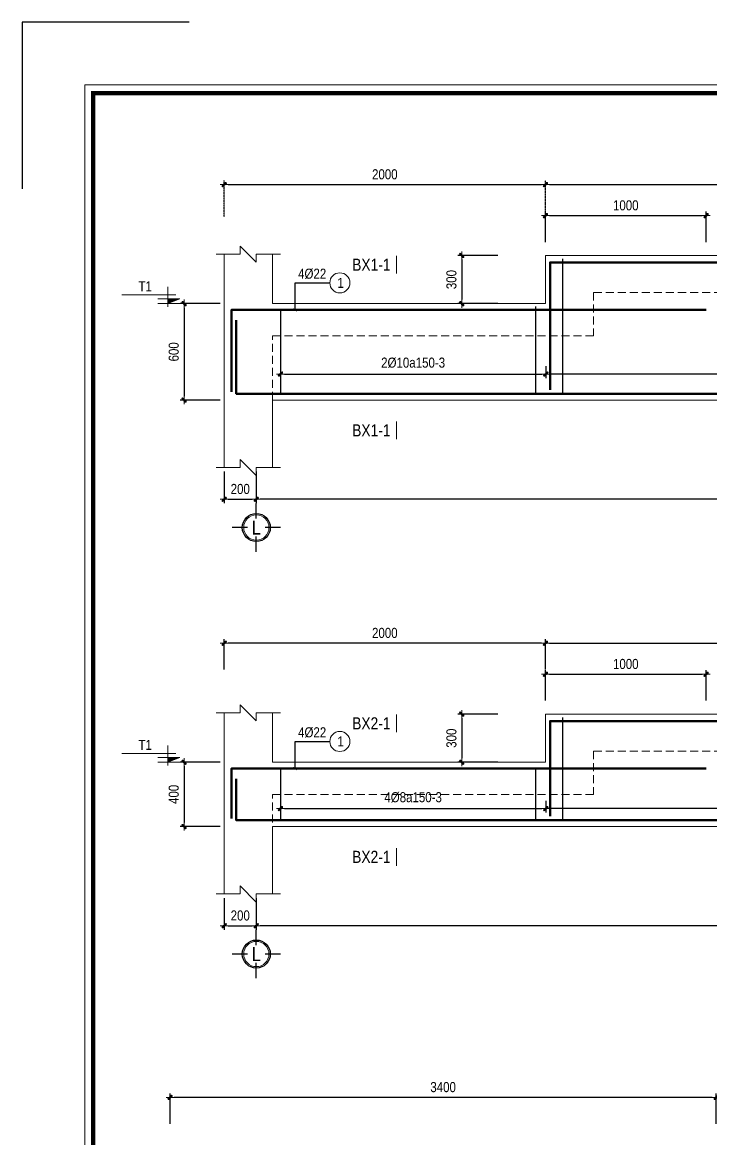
# Model space of a CAD drawing. Header units: millimetres. Extents: x 397144 to 8960116, y 345581 to 674207.
# Drawn here: x 4910048 to 4914333, y 633748 to 640698 of the extents above; entities that cross this region are included whole.
import ezdxf
from ezdxf.enums import TextEntityAlignment as Align

# ---------------------------------------------------------------- set-up
doc = ezdxf.new("R2010")
doc.units = ezdxf.units.MM
doc.header["$PDSIZE"] = -10
doc.linetypes.add('DOT2', pattern=[0.125, 0, -0.125])
doc.linetypes.add('HIDDEN', pattern=[0.375, 0.25, -0.125])
doc.layers.get('0').update_dxf_attribs({"linetype": 'CONTINUOUS'})
doc.layers.get('Defpoints').update_dxf_attribs({"color": 12, "linetype": 'CONTINUOUS'})
for name, color, linetype, lineweight in [('2', 2, 'CONTINUOUS', 20), ('CDAI', 8, 'CONTINUOUS', 30), ('CTHEP', 2, 'CONTINUOUS', 50), ('DBAO', 3, 'CONTINUOUS', 20), ('DGIONG', 4, 'CONTINUOUS', 13), ('KTH', 150, 'CONTINUOUS', 5), ('Net khuat', 8, 'HIDDEN', 13), ('STICK', 1, 'CONTINUOUS', 9), ('TEXT', 7, 'CONTINUOUS', 15)]:
    doc.layers.add(name, color=color, linetype=linetype, lineweight=lineweight)
doc.layers.add('8', color=8, linetype='CONTINUOUS')
doc.layers.add('HATCH', color=7, linetype='CONTINUOUS', lineweight=5, true_color=0x2491ff)
doc.styles.add('HELVECONDENSE', font='VHELVCN_0.TTF')
doc.styles.add('Star-HelCon', font='VHELVCN_0.TTF')
doc.styles.add('TTP-HelCon', font='VHELVCN_0.TTF')
doc.styles.add('VNI-HELVE-CONDENSE', font='VHELVCN_0.TTF')
doc.dimstyles.new('kc-25', dxfattribs={"dimtxt": 62.5, "dimasz": 20, "dimexe": 20, "dimexo": 50, "dimgap": 25, "dimtad": 3, "dimdec": 0, "dimzin": 0, "dimdsep": 46, "dimtxsty": 'VNI-HELVE-CONDENSE', "dimblk": 'DIM', "dimcen": 2.5, "dimclrd": 256, "dimclre": 154, "dimclrt": 7, "dimaunit": 1, "dimadec": 0, "dimazin": 0, "dimtfac": 1, "dimtdec": 0, "dimtix": 1, "dimtmove": 0, "dimatfit": 3, "dimldrblk": 'DOT', "dimfxl": 1, "dimtolj": 1, "dimtzin": 0, "dimarcsym": 0})
doc.dimstyles.new('TTP-25', dxfattribs={"dimscale": 25, "dimtxt": 2.5, "dimasz": 1, "dimexe": 1, "dimexo": 1, "dimgap": 0.09, "dimtad": 0, "dimdec": 4, "dimrnd": 5, "dimzin": 9, "dimdsep": 46, "dimtxsty": 'TTP-HelCon', "dimblk": 'Stick1', "dimcen": 0.09, "dimdle": 1.5, "dimclrd": 256, "dimclre": 256, "dimclrt": 7, "dimadec": 0, "dimazin": 0, "dimtfac": 1, "dimtdec": 4, "dimtmove": 0, "dimatfit": 3, "dimldrblk": '_ArchTick1', "dimfxl": 1, "dimtvp": 1, "dimtolj": 1, "dimtzin": 0, "dimarcsym": 0})

# ---------------------------------------------------------------- blocks, each defined once
blk = doc.blocks.new('DIM')
h = blk.add_hatch(color=1)
h.paths.add_polyline_path([(0.49, 0.29, 1), (0.29, 0.49), (-0.19, 0), (0.19, 0)])
h.paths.add_polyline_path([(0.19, 0), (-0.19, 0), (-0.49, -0.29, 1), (-0.29, -0.49)])
at = {"color": 9}
for p, q in [((-0.19, 0), (-1.5, 0)), ((0.19, 0), (1.5, 0))]:
    blk.add_line(p, q, dxfattribs=at)
at = {"color": 1}
for p, q in [((-0.49, -0.29), (0.29, 0.49)), ((-0.29, -0.49), (0.49, 0.29)), ((-0.19, 0), (0.19, 0))]:
    blk.add_line(p, q, dxfattribs=at)
blk.add_arc((-0.39, -0.39), 0.138, 135, 315, dxfattribs=at)
blk = doc.blocks.new('Stick1')
at = {"layer": 'STICK'}
h = blk.add_hatch(color=256, dxfattribs=at)
edge = h.paths.add_edge_path()
edge.add_line((0.3, 0.5), (-0.5, -0.3))
edge.add_arc((-0.4, -0.4), 0.141, 135, 315)
edge.add_line((-0.3, -0.5), (0.5, 0.3))
edge.add_arc((0.4, 0.4), 0.141, 315, 495)
blk.add_line((1, 0), (-1, 0), dxfattribs=at)
blk.add_lwpolyline([(0.3, 0.5), (-0.5, -0.3, 1), (-0.3, -0.5), (0.5, 0.3, 1), (0.3, 0.5, 1)], format="xyb", dxfattribs=at)
blk = doc.blocks.new('*D385')
at = {"layer": 'Defpoints', "color": 0, "transparency": 16777216}
for p in [(4911654.4, 635860.5), (4913306.8, 635877), (4913306.8, 635803)]:
    blk.add_point(p, dxfattribs=at)
at = {"layer": 'KTH', "lineweight": -2, "transparency": 16777216}
for p, q in [((4911654.4, 635835.5), (4911654.4, 635778)), ((4913306.8, 635852), (4913306.8, 635778)), ((4911679.4, 635803), (4913281.8, 635803))]:
    blk.add_line(p, q, dxfattribs=at)
at = {"layer": 'KTH', "lineweight": -2, "transparency": 16777216, "xscale": 25, "yscale": 25, "zscale": 25, "rotation": 180}
blk.add_blockref('Stick1', (4911654.4, 635803), dxfattribs=at)
at = {"layer": 'KTH', "lineweight": -2, "transparency": 16777216, "xscale": 25, "yscale": 25, "zscale": 25}
blk.add_blockref('Stick1', (4913306.8, 635803), dxfattribs=at)
at = {"layer": 'KTH', "color": 7, "transparency": 16777216, "insert": (4912480.6, 635872.9), "char_height": 62.5, "attachment_point": 5, "style": 'TTP-HelCon'}
blk.add_mtext('\\A1;4Þ8a150-3', dxfattribs=at)
blk = doc.blocks.new('_ArchTick1')
at = {"color": 0, "const_width": 3.81}
blk.add_lwpolyline([(-12.7, -12.7), (12.7, 12.7)], dxfattribs=at)
blk = doc.blocks.new('*D386')
at = {"layer": 'Defpoints', "color": 0, "transparency": 16777216}
for p in [(4913306.8, 635877), (4916404.4, 635873), (4913306.8, 635803)]:
    blk.add_point(p, dxfattribs=at)
at = {"layer": 'KTH', "lineweight": -2, "transparency": 16777216}
for p, q in [((4913306.8, 635852), (4913306.8, 635778)), ((4916404.4, 635848), (4916404.4, 635778)), ((4916379.4, 635803), (4913331.8, 635803))]:
    blk.add_line(p, q, dxfattribs=at)
at = {"layer": 'KTH', "lineweight": -2, "transparency": 16777216, "xscale": 25, "yscale": 25, "zscale": 25, "rotation": 180}
blk.add_blockref('Stick1', (4913306.8, 635803), dxfattribs=at)
at = {"layer": 'KTH', "lineweight": -2, "transparency": 16777216, "xscale": 25, "yscale": 25, "zscale": 25}
blk.add_blockref('Stick1', (4916404.4, 635803), dxfattribs=at)
at = {"layer": 'KTH', "color": 7, "transparency": 16777216, "insert": (4914855.6, 635872.9), "char_height": 62.5, "attachment_point": 5, "style": 'TTP-HelCon'}
blk.add_mtext('\\A1;4Þ8a200-3', dxfattribs=at)
blk = doc.blocks.new('*D387')
at = {"layer": 'Defpoints', "color": 0, "transparency": 16777216}
for p in [(4911304.4, 636832.6), (4911304.4, 636643.6), (4913304.4, 636643.6)]:
    blk.add_point(p, dxfattribs=at)
at = {"layer": 'KTH', "lineweight": -2, "transparency": 16777216}
for p, q in [((4911304.4, 636668.6), (4911304.4, 636857.6)), ((4913304.4, 636668.6), (4913304.4, 636857.6)), ((4913279.4, 636832.6), (4911329.4, 636832.6))]:
    blk.add_line(p, q, dxfattribs=at)
at = {"layer": 'KTH', "lineweight": -2, "transparency": 16777216, "xscale": 25, "yscale": 25, "zscale": 25, "rotation": 180}
blk.add_blockref('Stick1', (4911304.4, 636832.6), dxfattribs=at)
at = {"layer": 'KTH', "lineweight": -2, "transparency": 16777216, "xscale": 25, "yscale": 25, "zscale": 25}
blk.add_blockref('Stick1', (4913304.4, 636832.6), dxfattribs=at)
at = {"layer": 'KTH', "color": 7, "transparency": 16777216, "insert": (4912304.4, 636896.5), "char_height": 62.5, "attachment_point": 5, "style": 'TTP-HelCon'}
blk.add_mtext('\\A1;2000', dxfattribs=at)
blk = doc.blocks.new('*D388')
at = {"layer": 'Defpoints', "color": 0, "transparency": 16777216}
for p in [(4911304.4, 636091.5), (4911054.4, 635691.5), (4911304.4, 635691.5)]:
    blk.add_point(p, dxfattribs=at)
at = {"layer": 'KTH', "lineweight": -2, "transparency": 16777216}
for p, q in [((4911279.4, 636091.5), (4911029.4, 636091.5)), ((4911054.4, 636066.5), (4911054.4, 635716.5)), ((4911279.4, 635691.5), (4911029.4, 635691.5))]:
    blk.add_line(p, q, dxfattribs=at)
at = {"layer": 'KTH', "lineweight": -2, "transparency": 16777216, "xscale": 25, "yscale": 25, "zscale": 25}
for p, rotation in [((4911054.4, 636091.5), 90), ((4911054.4, 635691.5), 270)]:
    blk.add_blockref('Stick1', p, dxfattribs=dict(at, rotation=rotation))
at = {"layer": 'KTH', "color": 7, "transparency": 16777216, "insert": (4910990.5, 635891.5), "char_height": 62.5, "attachment_point": 5, "rotation": 90, "style": 'TTP-HelCon'}
blk.add_mtext('\\A1;400', dxfattribs=at)
blk = doc.blocks.new('CODE')
at = {"layer": 'DBAO'}
for p, q in [((-62.5, -20), (-62.5, 105)), ((-62.5, 0), (-137.5, 30)), ((-137.5, 30), (0, 30)), ((-137.5, 0), (0, 0)), ((-112.5, 55), (223.6, 55))]:
    blk.add_line(p, q, dxfattribs=at)
at = {"layer": 'HATCH', "color": 1}
blk.add_solid([(-62.5, 0), (-137.5, 30), (-62.5, 30)], dxfattribs=at)
blk = doc.blocks.new('*D389')
at = {"layer": 'Defpoints', "color": 0, "transparency": 16777216}
for p in [(4911504.4, 635271.5), (4918004.4, 635271.5), (4911504.4, 635073.5)]:
    blk.add_point(p, dxfattribs=at)
at = {"layer": 'KTH', "lineweight": -2, "transparency": 16777216}
for p, q in [((4911504.4, 635246.5), (4911504.4, 635048.5)), ((4918004.4, 635246.5), (4918004.4, 635048.5)), ((4917979.4, 635073.5), (4911529.4, 635073.5))]:
    blk.add_line(p, q, dxfattribs=at)
at = {"layer": 'KTH', "lineweight": -2, "transparency": 16777216, "xscale": 25, "yscale": 25, "zscale": 25, "rotation": 180}
blk.add_blockref('Stick1', (4911504.4, 635073.5), dxfattribs=at)
at = {"layer": 'KTH', "lineweight": -2, "transparency": 16777216, "xscale": 25, "yscale": 25, "zscale": 25}
blk.add_blockref('Stick1', (4918004.4, 635073.5), dxfattribs=at)
at = {"layer": 'KTH', "color": 7, "transparency": 16777216, "insert": (4914754.4, 635137.3), "char_height": 62.5, "attachment_point": 5, "style": 'TTP-HelCon'}
blk.add_mtext('\\A1;6500', dxfattribs=at)
blk = doc.blocks.new('*D390')
at = {"layer": 'Defpoints', "color": 0, "transparency": 16777216}
for p in [(4911304.4, 635271.5), (4911504.4, 635271.5), (4911504.4, 635073.5)]:
    blk.add_point(p, dxfattribs=at)
at = {"layer": 'KTH', "lineweight": -2, "transparency": 16777216}
for p, q in [((4911304.4, 635246.5), (4911304.4, 635048.5)), ((4911504.4, 635246.5), (4911504.4, 635048.5)), ((4911329.4, 635073.5), (4911479.4, 635073.5))]:
    blk.add_line(p, q, dxfattribs=at)
at = {"layer": 'KTH', "lineweight": -2, "transparency": 16777216, "xscale": 25, "yscale": 25, "zscale": 25, "rotation": 180}
blk.add_blockref('Stick1', (4911304.4, 635073.5), dxfattribs=at)
at = {"layer": 'KTH', "lineweight": -2, "transparency": 16777216, "xscale": 25, "yscale": 25, "zscale": 25}
blk.add_blockref('Stick1', (4911504.4, 635073.5), dxfattribs=at)
at = {"layer": 'KTH', "color": 7, "transparency": 16777216, "insert": (4911404.4, 635137.3), "char_height": 62.5, "attachment_point": 5, "style": 'TTP-HelCon'}
blk.add_mtext('\\A1;200', dxfattribs=at)
blk = doc.blocks.new('*D391')
at = {"layer": 'Defpoints', "color": 0, "transparency": 16777216}
for p in [(4916404.4, 636832.6), (4913304.4, 636643.6), (4916404.4, 636643.6)]:
    blk.add_point(p, dxfattribs=at)
at = {"layer": 'KTH', "lineweight": -2, "transparency": 16777216}
for p, q in [((4913304.4, 636668.6), (4913304.4, 636857.6)), ((4916404.4, 636668.6), (4916404.4, 636857.6)), ((4913329.4, 636832.6), (4916379.4, 636832.6))]:
    blk.add_line(p, q, dxfattribs=at)
at = {"layer": 'KTH', "lineweight": -2, "transparency": 16777216, "xscale": 25, "yscale": 25, "zscale": 25, "rotation": 180}
blk.add_blockref('Stick1', (4913304.4, 636832.6), dxfattribs=at)
at = {"layer": 'KTH', "lineweight": -2, "transparency": 16777216, "xscale": 25, "yscale": 25, "zscale": 25}
blk.add_blockref('Stick1', (4916404.4, 636832.6), dxfattribs=at)
at = {"layer": 'KTH', "color": 7, "transparency": 16777216, "insert": (4914854.4, 636896.5), "char_height": 62.5, "attachment_point": 5, "style": 'TTP-HelCon'}
blk.add_mtext('\\A1;3100', dxfattribs=at)
blk = doc.blocks.new('*D404')
at = {"layer": 'Defpoints', "color": 0, "transparency": 16777216}
for p in [(4910967.4, 634005.1), (4910967.4, 633816.1), (4914367.4, 633816.1)]:
    blk.add_point(p, dxfattribs=at)
at = {"layer": 'KTH', "lineweight": -2, "transparency": 16777216}
for p, q in [((4910967.4, 633841.1), (4910967.4, 634030.1)), ((4914367.4, 633841.1), (4914367.4, 634030.1)), ((4914342.4, 634005.1), (4910992.4, 634005.1))]:
    blk.add_line(p, q, dxfattribs=at)
at = {"layer": 'KTH', "lineweight": -2, "transparency": 16777216, "xscale": 25, "yscale": 25, "zscale": 25, "rotation": 180}
blk.add_blockref('Stick1', (4910967.4, 634005.1), dxfattribs=at)
at = {"layer": 'KTH', "lineweight": -2, "transparency": 16777216, "xscale": 25, "yscale": 25, "zscale": 25}
blk.add_blockref('Stick1', (4914367.4, 634005.1), dxfattribs=at)
at = {"layer": 'KTH', "color": 7, "transparency": 16777216, "insert": (4912667.4, 634068.9), "char_height": 62.5, "attachment_point": 5, "style": 'TTP-HelCon'}
blk.add_mtext('\\A1;3400', dxfattribs=at)
blk = doc.blocks.new('CHG_XX_Khung ten')
blk.add_lwpolyline([(15, 579), (826, 579), (826, 15), (15, 15)], close=True)
at = {"color": 4, "linetype": 'Continuous', "const_width": 1}
blk.add_lwpolyline([(17, 577), (824, 577), (824, 17), (17, 17)], close=True, dxfattribs=at)
at = {"layer": 'Defpoints', "color": 1, "ltscale": 2}
blk.add_lwpolyline([(40.06, 594), (0, 594), (0, 554)], dxfattribs=at)
blk = doc.blocks.new('MC')
at = {"layer": 'CTHEP', "const_width": 10}
blk.add_lwpolyline([(0, 150), (0, 0)], dxfattribs=at)
at = {"layer": 'TEXT', "style": 'TTP-HelCon'}
blk.add_attdef('A', text='', height=100, dxfattribs=at).set_placement((-50, 25.5), align=Align.RIGHT)
blk = doc.blocks.new('dau truc')
blk.add_circle((0, 0), 180)
at = {"layer": '8'}
for p, q in [((0, 127), (0, 345)), ((-127, 0), (-345, 0)), ((345, 0), (127, 0)), ((0, -345), (0, -127))]:
    blk.add_line(p, q, dxfattribs=at)
blk.add_circle((0, 0), 200, dxfattribs=at)
at = {"layer": 'TEXT', "style": 'HELVECONDENSE'}
blk.add_attdef('A', text='', height=233, dxfattribs=at).set_placement((0, 0), align=Align.MIDDLE)
blk = doc.blocks.new('*D2265')
at = {"layer": 'Defpoints', "color": 0, "transparency": 16777216}
for p in [(4913033, 636391.5), (4912783, 636091.5), (4913033, 636091.5)]:
    blk.add_point(p, dxfattribs=at)
at = {"layer": 'KTH', "lineweight": -2, "transparency": 16777216}
for p, q in [((4913008, 636391.5), (4912758, 636391.5)), ((4912783, 636366.5), (4912783, 636116.5)), ((4913008, 636091.5), (4912758, 636091.5))]:
    blk.add_line(p, q, dxfattribs=at)
at = {"layer": 'KTH', "lineweight": -2, "transparency": 16777216, "xscale": 25, "yscale": 25, "zscale": 25}
for p, rotation in [((4912783, 636391.5), 90), ((4912783, 636091.5), 270)]:
    blk.add_blockref('Stick1', p, dxfattribs=dict(at, rotation=rotation))
at = {"layer": 'KTH', "color": 7, "transparency": 16777216, "insert": (4912719.2, 636241.5), "char_height": 62.5, "attachment_point": 5, "rotation": 90, "style": 'TTP-HelCon'}
blk.add_mtext('\\A1;300', dxfattribs=at)
blk = doc.blocks.new('*D2266')
at = {"layer": 'Defpoints', "color": 0, "transparency": 16777216}
for p in [(4914304.4, 636639.3), (4913304.4, 636450.3), (4914304.4, 636450.3)]:
    blk.add_point(p, dxfattribs=at)
at = {"layer": 'KTH', "lineweight": -2, "transparency": 16777216}
for p, q in [((4913304.4, 636475.3), (4913304.4, 636664.3)), ((4914304.4, 636475.3), (4914304.4, 636664.3)), ((4913329.4, 636639.3), (4914279.4, 636639.3))]:
    blk.add_line(p, q, dxfattribs=at)
at = {"layer": 'KTH', "lineweight": -2, "transparency": 16777216, "xscale": 25, "yscale": 25, "zscale": 25, "rotation": 180}
blk.add_blockref('Stick1', (4913304.4, 636639.3), dxfattribs=at)
at = {"layer": 'KTH', "lineweight": -2, "transparency": 16777216, "xscale": 25, "yscale": 25, "zscale": 25}
blk.add_blockref('Stick1', (4914304.4, 636639.3), dxfattribs=at)
at = {"layer": 'KTH', "color": 7, "transparency": 16777216, "insert": (4913804.4, 636703.2), "char_height": 62.5, "attachment_point": 5, "style": 'TTP-HelCon'}
blk.add_mtext('\\A1;1000', dxfattribs=at)
blk = doc.blocks.new('*D2269')
at = {"layer": 'Defpoints', "color": 0, "transparency": 16777216}
for p in [(4911654.4, 638566), (4913306.8, 638582.6), (4913306.8, 638508.6)]:
    blk.add_point(p, dxfattribs=at)
at = {"layer": 'KTH', "lineweight": -2, "transparency": 16777216}
for p, q in [((4911654.4, 638541), (4911654.4, 638483.6)), ((4913306.8, 638557.6), (4913306.8, 638483.6)), ((4911679.4, 638508.6), (4913281.8, 638508.6))]:
    blk.add_line(p, q, dxfattribs=at)
at = {"layer": 'KTH', "lineweight": -2, "transparency": 16777216, "xscale": 25, "yscale": 25, "zscale": 25, "rotation": 180}
blk.add_blockref('Stick1', (4911654.4, 638508.6), dxfattribs=at)
at = {"layer": 'KTH', "lineweight": -2, "transparency": 16777216, "xscale": 25, "yscale": 25, "zscale": 25}
blk.add_blockref('Stick1', (4913306.8, 638508.6), dxfattribs=at)
at = {"layer": 'KTH', "color": 7, "transparency": 16777216, "insert": (4912480.6, 638578.5), "char_height": 62.5, "attachment_point": 5, "style": 'TTP-HelCon'}
blk.add_mtext('\\A1;\\A1;2Þ10a150-3', dxfattribs=at)
blk = doc.blocks.new('*D2270')
at = {"layer": 'Defpoints', "color": 0, "transparency": 16777216}
for p in [(4913306.8, 638582.6), (4917454.2, 638582.6), (4913306.8, 638508.6)]:
    blk.add_point(p, dxfattribs=at)
at = {"layer": 'KTH', "lineweight": -2, "transparency": 16777216}
for p, q in [((4913306.8, 638557.6), (4913306.8, 638483.6)), ((4917454.2, 638557.6), (4917454.2, 638483.6)), ((4917429.2, 638508.6), (4913331.8, 638508.6))]:
    blk.add_line(p, q, dxfattribs=at)
at = {"layer": 'KTH', "lineweight": -2, "transparency": 16777216, "xscale": 25, "yscale": 25, "zscale": 25, "rotation": 180}
blk.add_blockref('Stick1', (4913306.8, 638508.6), dxfattribs=at)
at = {"layer": 'KTH', "lineweight": -2, "transparency": 16777216, "xscale": 25, "yscale": 25, "zscale": 25}
blk.add_blockref('Stick1', (4917454.2, 638508.6), dxfattribs=at)
at = {"layer": 'KTH', "color": 7, "transparency": 16777216, "insert": (4915380.5, 638578.5), "char_height": 62.5, "attachment_point": 5, "style": 'TTP-HelCon'}
blk.add_mtext('\\A1;\\A1;2Þ10a200-3', dxfattribs=at)
blk = doc.blocks.new('*D2271')
at = {"layer": 'Defpoints', "color": 0, "transparency": 16777216}
for p in [(4911304.4, 638946.8), (4911054.4, 638346.8), (4911304.4, 638346.8)]:
    blk.add_point(p, dxfattribs=at)
at = {"layer": 'KTH', "lineweight": -2, "transparency": 16777216}
for p, q in [((4911279.4, 638946.8), (4911029.4, 638946.8)), ((4911054.4, 638921.8), (4911054.4, 638371.8)), ((4911279.4, 638346.8), (4911029.4, 638346.8))]:
    blk.add_line(p, q, dxfattribs=at)
at = {"layer": 'KTH', "lineweight": -2, "transparency": 16777216, "xscale": 25, "yscale": 25, "zscale": 25}
for p, rotation in [((4911054.4, 638946.8), 90), ((4911054.4, 638346.8), 270)]:
    blk.add_blockref('Stick1', p, dxfattribs=dict(at, rotation=rotation))
at = {"layer": 'KTH', "color": 7, "transparency": 16777216, "insert": (4910990.5, 638646.8), "char_height": 62.5, "attachment_point": 5, "rotation": 90, "style": 'TTP-HelCon'}
blk.add_mtext('\\A1;600', dxfattribs=at)
blk = doc.blocks.new('*D2272')
at = {"layer": 'Defpoints', "color": 0, "transparency": 16777216}
for p in [(4911504.4, 637926.8), (4919355.3, 637926.8), (4911504.4, 637728.9)]:
    blk.add_point(p, dxfattribs=at)
at = {"layer": 'KTH', "lineweight": -2, "transparency": 16777216}
for p, q in [((4911504.4, 637901.8), (4911504.4, 637703.9)), ((4919355.3, 637901.8), (4919355.3, 637703.9)), ((4919330.3, 637728.9), (4911529.4, 637728.9))]:
    blk.add_line(p, q, dxfattribs=at)
at = {"layer": 'KTH', "lineweight": -2, "transparency": 16777216, "xscale": 25, "yscale": 25, "zscale": 25, "rotation": 180}
blk.add_blockref('Stick1', (4911504.4, 637728.9), dxfattribs=at)
at = {"layer": 'KTH', "lineweight": -2, "transparency": 16777216, "xscale": 25, "yscale": 25, "zscale": 25}
blk.add_blockref('Stick1', (4919355.3, 637728.9), dxfattribs=at)
at = {"layer": 'KTH', "color": 7, "transparency": 16777216, "insert": (4915429.8, 637792.7), "char_height": 62.5, "attachment_point": 5, "style": 'TTP-HelCon'}
blk.add_mtext('\\A1;7850', dxfattribs=at)
blk = doc.blocks.new('*D2273')
at = {"layer": 'Defpoints', "color": 0, "transparency": 16777216}
for p in [(4911304.4, 637926.8), (4911504.4, 637926.8), (4911504.4, 637728.9)]:
    blk.add_point(p, dxfattribs=at)
at = {"layer": 'KTH', "lineweight": -2, "transparency": 16777216}
for p, q in [((4911304.4, 637901.8), (4911304.4, 637703.9)), ((4911504.4, 637901.8), (4911504.4, 637703.9)), ((4911329.4, 637728.9), (4911479.4, 637728.9))]:
    blk.add_line(p, q, dxfattribs=at)
at = {"layer": 'KTH', "lineweight": -2, "transparency": 16777216, "xscale": 25, "yscale": 25, "zscale": 25, "rotation": 180}
blk.add_blockref('Stick1', (4911304.4, 637728.9), dxfattribs=at)
at = {"layer": 'KTH', "lineweight": -2, "transparency": 16777216, "xscale": 25, "yscale": 25, "zscale": 25}
blk.add_blockref('Stick1', (4911504.4, 637728.9), dxfattribs=at)
at = {"layer": 'KTH', "color": 7, "transparency": 16777216, "insert": (4911404.4, 637792.7), "char_height": 62.5, "attachment_point": 5, "style": 'TTP-HelCon'}
blk.add_mtext('\\A1;200', dxfattribs=at)
blk = doc.blocks.new('*D2277')
at = {"layer": 'Defpoints', "color": 0, "transparency": 16777216}
for p in [(4913033, 639246.8), (4912783, 638946.8), (4913033, 638946.8)]:
    blk.add_point(p, dxfattribs=at)
at = {"layer": 'KTH', "lineweight": -2, "transparency": 16777216}
for p, q in [((4913008, 639246.8), (4912758, 639246.8)), ((4912783, 639221.8), (4912783, 638971.8)), ((4913008, 638946.8), (4912758, 638946.8))]:
    blk.add_line(p, q, dxfattribs=at)
at = {"layer": 'KTH', "lineweight": -2, "transparency": 16777216, "xscale": 25, "yscale": 25, "zscale": 25}
for p, rotation in [((4912783, 639246.8), 90), ((4912783, 638946.8), 270)]:
    blk.add_blockref('Stick1', p, dxfattribs=dict(at, rotation=rotation))
at = {"layer": 'KTH', "color": 7, "transparency": 16777216, "insert": (4912719.2, 639096.8), "char_height": 62.5, "attachment_point": 5, "rotation": 90, "style": 'TTP-HelCon'}
blk.add_mtext('\\A1;300', dxfattribs=at)
blk = doc.blocks.new('*D2278')
at = {"layer": 'Defpoints', "color": 0, "transparency": 16777216}
for p in [(4914304.4, 639494.7), (4913304.4, 639305.7), (4914304.4, 639305.7)]:
    blk.add_point(p, dxfattribs=at)
at = {"layer": 'KTH', "lineweight": -2, "transparency": 16777216}
for p, q in [((4913304.4, 639330.7), (4913304.4, 639519.7)), ((4914304.4, 639330.7), (4914304.4, 639519.7)), ((4913329.4, 639494.7), (4914279.4, 639494.7))]:
    blk.add_line(p, q, dxfattribs=at)
at = {"layer": 'KTH', "lineweight": -2, "transparency": 16777216, "xscale": 25, "yscale": 25, "zscale": 25, "rotation": 180}
blk.add_blockref('Stick1', (4913304.4, 639494.7), dxfattribs=at)
at = {"layer": 'KTH', "lineweight": -2, "transparency": 16777216, "xscale": 25, "yscale": 25, "zscale": 25}
blk.add_blockref('Stick1', (4914304.4, 639494.7), dxfattribs=at)
at = {"layer": 'KTH', "color": 7, "transparency": 16777216, "insert": (4913804.4, 639558.5), "char_height": 62.5, "attachment_point": 5, "style": 'TTP-HelCon'}
blk.add_mtext('\\A1;1000', dxfattribs=at)
blk = doc.blocks.new('*D2283')
at = {"layer": 'Defpoints', "color": 0, "ltscale": 0.8, "transparency": 16777216}
for p in [(4913304.4, 639688), (4911304.4, 639463.1), (4913304.4, 639378.8)]:
    blk.add_point(p, dxfattribs=at)
at = {"layer": 'KTH', "linetype": 'DOT2', "lineweight": -2, "ltscale": 0.8, "transparency": 16777216}
for p, q in [((4911304.4, 639488.1), (4911304.4, 639713)), ((4913304.4, 639403.8), (4913304.4, 639713))]:
    blk.add_line(p, q, dxfattribs=at)
at = {"layer": 'KTH', "lineweight": -2, "ltscale": 0.8, "transparency": 16777216}
blk.add_line((4911329.4, 639688), (4913279.4, 639688), dxfattribs=at)
at = {"layer": 'KTH', "lineweight": -2, "ltscale": 0.8, "transparency": 16777216, "xscale": 25, "yscale": 25, "zscale": 25, "rotation": 180}
blk.add_blockref('Stick1', (4911304.4, 639688), dxfattribs=at)
at = {"layer": 'KTH', "lineweight": -2, "ltscale": 0.8, "transparency": 16777216, "xscale": 25, "yscale": 25, "zscale": 25}
blk.add_blockref('Stick1', (4913304.4, 639688), dxfattribs=at)
at = {"layer": 'KTH', "color": 7, "ltscale": 0.8, "transparency": 16777216, "insert": (4912304.4, 639751.8), "char_height": 62.5, "attachment_point": 5, "style": 'TTP-HelCon'}
blk.add_mtext('\\A1;2000', dxfattribs=at)
blk = doc.blocks.new('*D2284')
at = {"layer": 'Defpoints', "color": 0, "ltscale": 0.8, "transparency": 16777216}
for p in [(4917451.2, 639688), (4913304.4, 639378.8), (4917451.2, 639388)]:
    blk.add_point(p, dxfattribs=at)
at = {"layer": 'KTH', "linetype": 'DOT2', "lineweight": -2, "ltscale": 0.8, "transparency": 16777216}
for p, q in [((4913304.4, 639403.8), (4913304.4, 639713)), ((4917451.2, 639413), (4917451.2, 639713))]:
    blk.add_line(p, q, dxfattribs=at)
at = {"layer": 'KTH', "lineweight": -2, "ltscale": 0.8, "transparency": 16777216}
blk.add_line((4913329.4, 639688), (4917426.2, 639688), dxfattribs=at)
at = {"layer": 'KTH', "lineweight": -2, "ltscale": 0.8, "transparency": 16777216, "xscale": 25, "yscale": 25, "zscale": 25, "rotation": 180}
blk.add_blockref('Stick1', (4913304.4, 639688), dxfattribs=at)
at = {"layer": 'KTH', "lineweight": -2, "ltscale": 0.8, "transparency": 16777216, "xscale": 25, "yscale": 25, "zscale": 25}
blk.add_blockref('Stick1', (4917451.2, 639688), dxfattribs=at)
at = {"layer": 'KTH', "color": 7, "ltscale": 0.8, "transparency": 16777216, "insert": (4915377.8, 639751.8), "char_height": 62.5, "attachment_point": 5, "style": 'TTP-HelCon'}
blk.add_mtext('\\A1;4145', dxfattribs=at)

msp = doc.modelspace()

# ---------------------------------------------------------------- linework, layer by layer
at = {"layer": 'CDAI', "ltscale": 52.5}
for p, q in [((4911654.38228, 636056.47846), (4911654.38228, 635726.47846)), ((4913243.2998, 636056.47846), (4913243.2998, 635726.47846))]:
    msp.add_line(p, q, dxfattribs=at)
at = {"layer": 'CTHEP'}
for points in [[(4911349.38228, 635742.19518), (4911349.38228, 635742.19518), (4911349.38228, 636052.47846), (4914304.38228, 636052.47846)], [(4911379.38228, 635987.69918), (4911379.38228, 635730.47846), (4918804.38228, 635730.47846)]]:
    msp.add_lwpolyline(points, dxfattribs=at)
at = {"layer": 'DBAO'}
msp.add_line((4911604.38228, 636399.8728), (4911604.38228, 636091.47846), dxfattribs=at)
for points in [[(4911604.38228, 636091.47846), (4913304.38228, 636091.47846), (4913304.38228, 636391.47846), (4918004.38228, 636391.47846), (4918004.38228, 636636.03806)], [(4911304.38228, 636399.8728), (4911304.38228, 636091.47846), (4911304.38228, 636091.47846), (4911304.38228, 635691.47846), (4911304.38228, 635691.47846), (4911304.38228, 635271.47846)], [(4911604.38228, 635271.47846), (4911604.38228, 635691.47846), (4918004.38228, 635691.47846), (4918004.38228, 635271.47846)]]:
    msp.add_lwpolyline(points, dxfattribs=at)
at = {"layer": 'DGIONG'}
for points in [[(4911254.38228, 636399.8728), (4911404.38228, 636399.8728), (4911404.38228, 636449.8728), (4911504.38228, 636349.8728), (4911504.38228, 636399.8728), (4911654.38228, 636399.8728)], [(4911254.38228, 635271.47846), (4911404.38228, 635271.47846), (4911404.38228, 635321.47846), (4911504.38228, 635221.47846), (4911504.38228, 635271.47846), (4911654.38228, 635271.47846)]]:
    msp.add_lwpolyline(points, dxfattribs=at)
msp.add_circle((4912024.70271, 636220.98757), 62.5, dxfattribs=at)

# ---------------------------------------------------------------- block references
at = {"layer": 'KTH', "linetype": 'Continuous', "xscale": -1}
msp.add_blockref('CODE', (4910891.88228, 636091.47846), dxfattribs=at)

# ---------------------------------------------------------------- texts
at = {"layer": 'TEXT', "style": 'TTP-HelCon'}
msp.add_text('4Þ22', height=62.5, dxfattribs=at).set_placement((4911764.57882, 636246.84051))
msp.add_text('T1    ', height=62.5, dxfattribs=at).set_placement((4910934.14894, 636168.47345), align=Align.RIGHT)
at = {"layer": 'TEXT', "style": 'Star-HelCon'}
msp.add_text('1', height=62.5, dxfattribs=at).set_placement((4912028.86938, 636220.98757), align=Align.MIDDLE)

# ---------------------------------------------------------------- dimensions: what is measured, and where the dimension line sits
at = {"layer": 'KTH'}
for base, p1, p2, picture, middle in [((4911304.38228, 636832.64343), (4913304.38228, 636643.64343), (4911304.38228, 636643.64343), '*D387', (4912304.38228, 636896.47676)), ((4911504.38228, 635073.50059), (4918004.38228, 635271.47846), (4911504.38228, 635271.47846), '*D389', (4914754.38228, 635137.33392)), ((4910967.40656, 634005.10776), (4914367.40655, 633816.10776), (4910967.40656, 633816.10776), '*D404', (4912667.40655, 634068.94109))]:
    dim = msp.add_linear_dim(base=base, p1=p1, p2=p2, dimstyle='TTP-25', override={"dimtmove": 1}, dxfattribs=at)
    dim.commit()
    dim.dimension.update_dxf_attribs({"geometry": picture, "text_midpoint": middle})
for base, p1, p2, angle, picture, middle in [((4916404.38228, 636832.64343), (4913304.38228, 636643.64343), (4916404.38228, 636643.64343), 180, '*D391', (4914854.38228, 636896.47676)), ((4911054.38228, 635691.47846), (4911304.38228, 636091.47846), (4911304.38228, 635691.47846), 270, '*D388', (4910990.54894, 635891.47846)), ((4911504.38228, 635073.50059), (4911304.38228, 635271.47846), (4911504.38228, 635271.47846), 180, '*D390', (4911404.38228, 635137.33392))]:
    dim = msp.add_linear_dim(base=base, p1=p1, p2=p2, angle=angle, dimstyle='TTP-25', override={"dimtmove": 1}, dxfattribs=at)
    dim.commit()
    dim.dimension.update_dxf_attribs({"geometry": picture, "text_midpoint": middle})
dim = msp.add_linear_dim(base=(4913306.82543, 635803.02827), p1=(4911654.38228, 635860.50162), p2=(4913306.82543, 635877.02828), text='4Þ8a150-3', dimstyle='TTP-25', override={"dimtmove": 1}, dxfattribs=at)
dim.commit()
dim.dimension.update_dxf_attribs({"geometry": '*D385', "text_midpoint": (4912480.60385, 635872.94494)})
dim = msp.add_linear_dim(base=(4913306.82543, 635803.02827), p1=(4916404.38228, 635873.04145), p2=(4913306.82543, 635877.02828), angle=180, text='4Þ8a200-3', dimstyle='TTP-25', override={"dimtmove": 1}, dxfattribs=at)
dim.commit()
dim.dimension.update_dxf_attribs({"geometry": '*D386', "text_midpoint": (4914855.60385, 635872.94494)})

# ---------------------------------------------------------------- leaders
at = {"layer": 'DGIONG'}
msp.add_leader([(4911746.06706, 636052.47846), (4911746.06679, 636220.98757), (4911962.20271, 636220.98757)], dimstyle='kc-25', override={"dimtad": 0, "dimldrblk": 'ArchTick', "dimfxl": 100, "dimarcsym": 1}, dxfattribs=at)

# ---------------------------------------------------------------- next in the draw order: block references
at = {"layer": 'KTH', "ltscale": 0.8, "xscale": 25.92478421702978, "yscale": 25.92478421702978, "zscale": 25.92478421702978}
msp.add_blockref('CHG_XX_Khung ten', (4910047.85616, 625299.06132), dxfattribs=at)

# ---------------------------------------------------------------- next in the draw order: linework, layer by layer
at = {"layer": 'CDAI', "ltscale": 52.5}
for p, q in [((4913410.66411, 639225.20795), (4913410.66411, 638381.84516)), ((4911654.38228, 638911.84516), (4911654.38228, 638381.84516)), ((4913243.2998, 638928.70183), (4913243.2998, 638381.84516)), ((4913410.66411, 636369.84126), (4913410.66411, 635726.47846))]:
    msp.add_line(p, q, dxfattribs=at)
at = {"layer": 'CTHEP'}
for points in [[(4913333.27298, 638411.04834), (4913333.27298, 638411.04834), (4913333.27298, 639203.7545), (4920171.1318, 639203.7545)], [(4911349.38228, 638397.56187), (4911349.38228, 638397.56187), (4911349.38228, 638907.84516), (4914304.38228, 638907.84516)], [(4911379.38228, 638843.06588), (4911379.38228, 638385.84516), (4920155.2897, 638385.84516)], [(4913333.27298, 635755.68164), (4913333.27298, 635755.68164), (4913333.27298, 636348.3878), (4918824.32076, 636348.3878)]]:
    msp.add_lwpolyline(points, dxfattribs=at)
at = {"layer": 'DBAO'}
msp.add_line((4911604.38228, 639255.2395), (4911604.38228, 638946.84516), dxfattribs=at)
for points in [[(4911604.38228, 638946.84516), (4913304.38228, 638946.84516), (4913304.38228, 639246.84516), (4919351.19332, 639246.84516), (4919351.19332, 639491.40475)], [(4911304.38228, 639255.2395), (4911304.38228, 638946.84516), (4911304.38228, 638946.84516), (4911304.38228, 638346.84516), (4911304.38228, 638346.84516), (4911304.38228, 637926.84516)], [(4911604.38228, 637926.84516), (4911604.38228, 638346.84516), (4919355.2897, 638346.84516), (4919355.2897, 637926.84516)]]:
    msp.add_lwpolyline(points, dxfattribs=at)
at = {"layer": 'DGIONG'}
for points in [[(4911254.38228, 639255.2395), (4911404.38228, 639255.2395), (4911404.38228, 639305.2395), (4911504.38228, 639205.2395), (4911504.38228, 639255.2395), (4911654.38228, 639255.2395)], [(4911254.38228, 637926.84516), (4911404.38228, 637926.84516), (4911404.38228, 637976.84516), (4911504.38228, 637876.84516), (4911504.38228, 637926.84516), (4911654.38228, 637926.84516)]]:
    msp.add_lwpolyline(points, dxfattribs=at)
msp.add_circle((4912024.70271, 639076.35427), 62.5, dxfattribs=at)
at = {"layer": 'KTH', "ltscale": 0.8}
for p, q in [((4913304.38228, 639246.84516), (4914304.38228, 639246.84516)), ((4913304.38228, 639246.84516), (4913604.38228, 639246.84516)), ((4913304.38228, 636391.47846), (4914304.38228, 636391.47846))]:
    msp.add_line(p, q, dxfattribs=at)
at = {"layer": 'Net khuat', "ltscale": 200}
for p, q in [((4913604.38228, 639016.84516), (4913604.38228, 638746.84516)), ((4913604.38228, 639016.84516), (4921170.01342, 639016.84516)), ((4911604.38228, 638346.84516), (4911604.38228, 638746.84516)), ((4911604.38228, 638746.84516), (4913604.38228, 638746.84516)), ((4913604.38228, 636161.47846), (4919820.01342, 636161.47846)), ((4913604.38228, 636161.47846), (4913604.38228, 635891.47846)), ((4911604.38228, 635491.47846), (4911604.38228, 635891.47846)), ((4911604.38228, 635891.47846), (4913604.38228, 635891.47846))]:
    msp.add_line(p, q, dxfattribs=at)

# ---------------------------------------------------------------- next in the draw order: block references
at = {"xscale": 0.75, "yscale": 0.75, "zscale": 0.75}
for p, values in [((4912377.2983, 639132.53754), {'A': 'BX1-1'}), ((4912377.2983, 638101.41707), {'A': 'BX1-1'}), ((4912377.2983, 636277.17085), {'A': 'BX2-1'}), ((4912377.2983, 635446.05037), {'A': 'BX2-1'})]:
    msp.add_blockref('MC', p, dxfattribs=at).add_auto_attribs(values)
at = {"layer": '2', "ltscale": 300}
ref = msp.add_blockref('dau truc', (4911504.38228, 637553.00275), dxfattribs=dict(at, xscale=0.4367131292819977, yscale=0.4367131292819977, zscale=0.4367131292819977))
ref.add_attrib('A', 'L', dxfattribs={"layer": 'TEXT', "height": 87.5, "style": 'HELVECONDENSE'}).set_placement((4911504.38228, 637553.00275), align=Align.MIDDLE)
ref = msp.add_blockref('dau truc', (4911504.38228, 634897.63606), dxfattribs=dict(at, xscale=0.4367131292819977, yscale=0.4367131292819977, zscale=0.4367131292819977))
ref.add_attrib('A', 'L', dxfattribs={"layer": 'TEXT', "height": 87.5, "style": 'HELVECONDENSE'}).set_placement((4911504.38228, 634897.63606), align=Align.MIDDLE)
at = {"layer": 'KTH', "linetype": 'Continuous', "xscale": -1}
msp.add_blockref('CODE', (4910891.88228, 638946.84516), dxfattribs=at)

# ---------------------------------------------------------------- next in the draw order: texts
at = {"layer": 'TEXT', "style": 'TTP-HelCon'}
msp.add_text('4Þ22', height=62.5, dxfattribs=at).set_placement((4911764.57882, 639102.20721))
msp.add_text('T1    ', height=62.5, dxfattribs=at).set_placement((4910934.14894, 639023.84015), align=Align.RIGHT)
at = {"layer": 'TEXT', "style": 'Star-HelCon'}
msp.add_text('1', height=62.5, dxfattribs=at).set_placement((4912028.86938, 639076.35427), align=Align.MIDDLE)

# ---------------------------------------------------------------- next in the draw order: dimensions: what is measured, and where the dimension line sits
at = {"layer": 'KTH', "ltscale": 0.8}
for base, p1, p2, picture, middle in [((4913304.38228, 639688.01012), (4911304.38228, 639463.05068), (4913304.38228, 639378.75935), '*D2283', (4912304.38228, 639751.84346)), ((4917451.19332, 639688.01012), (4913304.38228, 639378.75935), (4917451.19332, 639388.01012), '*D2284', (4915377.7878, 639751.84346))]:
    dim = msp.add_linear_dim(base=base, p1=p1, p2=p2, dimstyle='TTP-25', dxfattribs=at)
    dim.commit()
    dim.dimension.update_dxf_attribs({"geometry": picture, "text_midpoint": middle})
at = {"layer": 'KTH'}
for base, p1, p2, angle, picture, middle in [((4914304.38228, 639494.70077), (4913304.38228, 639305.70077), (4914304.38228, 639305.70077), 180, '*D2278', (4913804.38228, 639558.5341)), ((4912783.0219, 638946.84516), (4913033.0219, 639246.84516), (4913033.0219, 638946.84516), 270, '*D2277', (4912719.18857, 639096.84516)), ((4911054.38228, 638346.84516), (4911304.38228, 638946.84516), (4911304.38228, 638346.84516), 270, '*D2271', (4910990.54894, 638646.84516)), ((4911504.38228, 637728.86729), (4911304.38228, 637926.84516), (4911504.38228, 637926.84516), 180, '*D2273', (4911404.38228, 637792.70062)), ((4914304.38228, 636639.33407), (4913304.38228, 636450.33407), (4914304.38228, 636450.33407), 180, '*D2266', (4913804.38228, 636703.16741)), ((4912783.0219, 636091.47846), (4913033.0219, 636391.47846), (4913033.0219, 636091.47846), 270, '*D2265', (4912719.18857, 636241.47846))]:
    dim = msp.add_linear_dim(base=base, p1=p1, p2=p2, angle=angle, dimstyle='TTP-25', override={"dimtmove": 1}, dxfattribs=at)
    dim.commit()
    dim.dimension.update_dxf_attribs({"geometry": picture, "text_midpoint": middle})
dim = msp.add_linear_dim(base=(4913306.82543, 638508.56176), p1=(4911654.38228, 638566.03511), p2=(4913306.82543, 638582.56177), text='\\A1;2Þ10a150-3', dimstyle='TTP-25', override={"dimtmove": 1}, dxfattribs=at)
dim.commit()
dim.dimension.update_dxf_attribs({"geometry": '*D2269', "text_midpoint": (4912480.60385, 638578.47843)})
dim = msp.add_linear_dim(base=(4913306.82543, 638508.56176), p1=(4917454.15296, 638582.56177), p2=(4913306.82543, 638582.56177), angle=180, text='\\A1;2Þ10a200-3', dimstyle='TTP-25', override={"dimtmove": 1}, dxfattribs=at)
dim.commit()
dim.dimension.update_dxf_attribs({"geometry": '*D2270', "text_midpoint": (4915380.48919, 638578.47843)})
dim = msp.add_linear_dim(base=(4911504.38228, 637728.86729), p1=(4919355.2897, 637926.84516), p2=(4911504.38228, 637926.84516), dimstyle='TTP-25', override={"dimtmove": 1}, dxfattribs=at)
dim.commit()
dim.dimension.update_dxf_attribs({"geometry": '*D2272', "text_midpoint": (4915429.83599, 637792.70062)})

# ---------------------------------------------------------------- next in the draw order: leaders
at = {"layer": 'DGIONG'}
msp.add_leader([(4911746.06706, 638907.84516), (4911746.06679, 639076.35427), (4911962.20271, 639076.35427)], dimstyle='kc-25', override={"dimtad": 0, "dimldrblk": 'ArchTick', "dimfxl": 100, "dimarcsym": 1}, dxfattribs=at)

doc.saveas('drawing.dxf')
